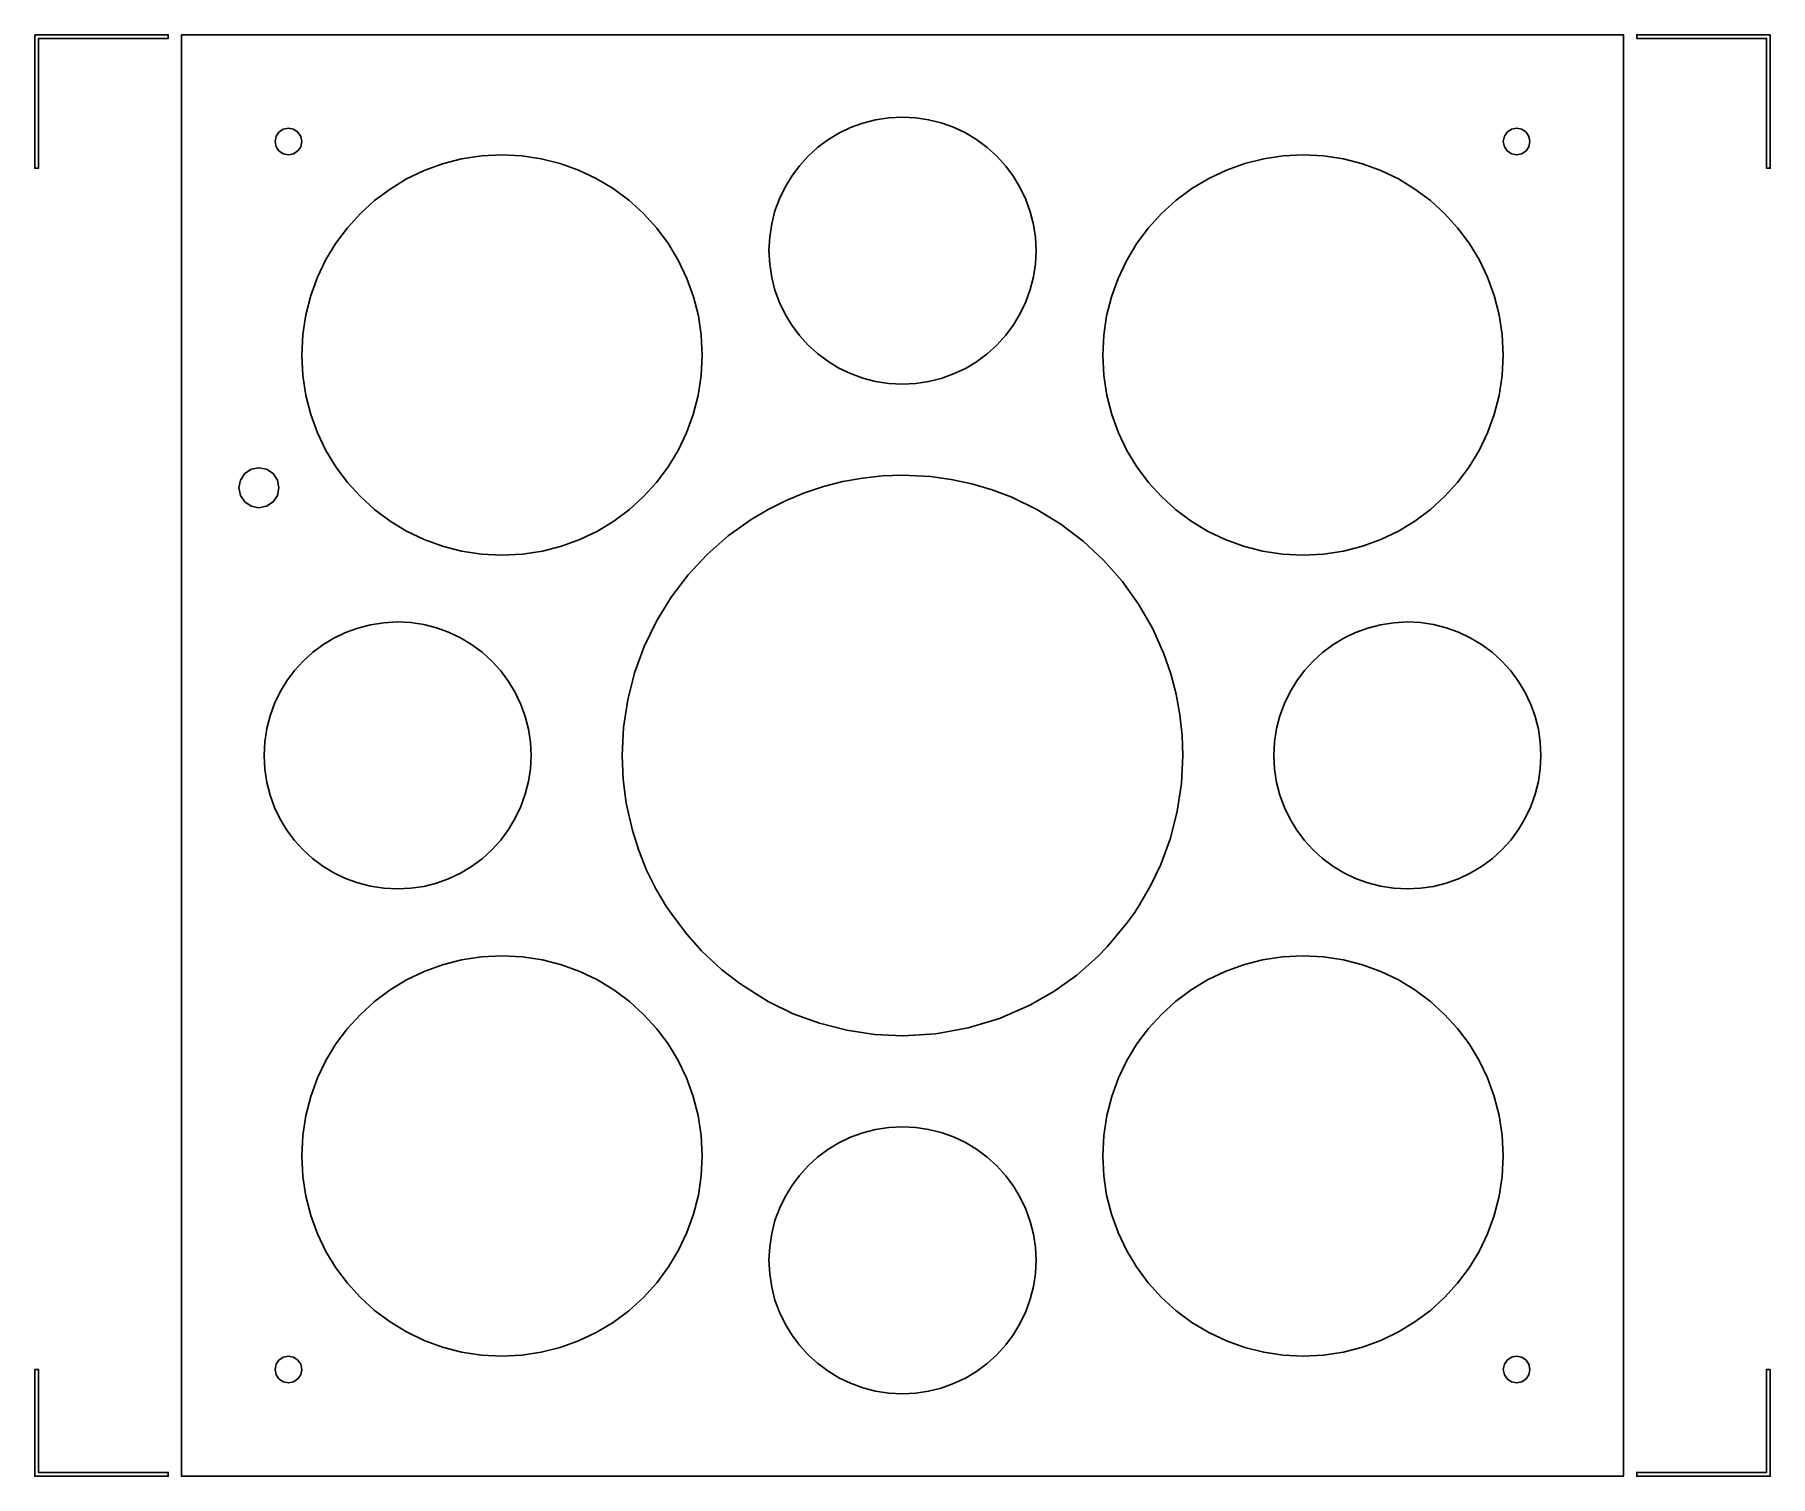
# Model space of a CAD drawing. Extents: x 0 to 13, y 0 to 10.8.
import ezdxf

# ---------------------------------------------------------------- set-up
doc = ezdxf.new("R2010")
doc.units = 0
doc.layers.add('Layer_1', color=7, linetype='CONTINUOUS')

msp = doc.modelspace()

# ---------------------------------------------------------------- linework, layer by layer
at = {"layer": 'Layer_1', "color": 7}
for points in [[(0, 10.800313), (0, 9.800301), (0.028335, 9.800301), (0.028335, 10.771927), (1.000015, 10.771927), (1.000015, 10.800313), (0, 10.800313)], [(13.000015, 10.800313), (13.000015, 9.800301), (12.97168, 9.800301), (12.97168, 10.771927), (12, 10.771927), (12, 10.800313), (13.000015, 10.800313)], [(0, 0.800277), (0, 0.000298), (1.000015, 0.000298), (1.000015, 0.02863), (0.028335, 0.02863), (0.028335, 0.800277), (0, 0.800277)], [(13.000015, 0.800277), (13.000015, 0.000298), (12, 0.000298), (12, 0.02863), (12.97168, 0.02863), (12.97168, 0.800277), (13.000015, 0.800277)]]:
    msp.add_lwpolyline(points, close=True, dxfattribs=at)
for points in [[(10.600137, 10.8003), (1.099996, 10.799962), (1.099996, 0), (11.900013, 0), (11.900013, 10.799962), (10.600137, 10.8003), (10.600137, 10.8003)], [(6.499977, 10.182553), (6.598817, 10.177661), (6.695983, 10.163163), (6.790819, 10.139331), (6.882669, 10.106436), (6.970878, 10.06475), (7.05479, 10.014544), (7.133749, 9.95609), (7.207099, 9.88966), (7.273529, 9.81631), (7.331983, 9.737351), (7.382189, 9.653439), (7.423875, 9.56523), (7.45677, 9.473379), (7.480602, 9.378543), (7.4951, 9.281378), (7.499992, 9.182538), (7.4951, 9.083698), (7.480602, 8.986532), (7.45677, 8.891696), (7.423875, 8.799846), (7.382189, 8.711637), (7.331983, 8.627725), (7.273529, 8.548766), (7.207099, 8.475415), (7.133749, 8.408985), (7.05479, 8.350532), (6.970878, 8.300326), (6.882669, 8.25864), (6.790819, 8.225745), (6.695983, 8.201913), (6.598817, 8.187415), (6.499977, 8.182523), (6.397735, 8.187689), (6.298446, 8.202846), (6.202614, 8.227491), (6.110741, 8.26112), (6.023329, 8.303232), (5.940882, 8.353323), (5.863901, 8.410892), (5.79289, 8.475435), (5.728351, 8.546449), (5.670787, 8.623433), (5.6207, 8.705883), (5.578593, 8.793297), (5.544969, 8.885172), (5.52033, 8.981006), (5.505178, 9.080295), (5.500018, 9.182538), (5.505178, 9.28478), (5.52033, 9.38407), (5.544969, 9.479903), (5.578593, 9.571778), (5.6207, 9.659192), (5.670787, 9.741642), (5.728351, 9.818626), (5.79289, 9.889641), (5.863901, 9.954184), (5.940882, 10.011752), (6.023329, 10.061844), (6.110741, 10.103955), (6.202614, 10.137585), (6.298446, 10.162229), (6.397735, 10.177386), (6.499977, 10.182553), (6.499977, 10.182553)], [(1.900141, 10.099983), (1.939059, 10.092122), (1.970841, 10.070692), (1.992271, 10.03891), (2.000131, 9.999992), (1.992271, 9.961073), (1.970841, 9.929291), (1.939059, 9.907861), (1.900141, 9.9), (1.861203, 9.907844), (1.829403, 9.92927), (1.807961, 9.961058), (1.800095, 9.999992), (1.807961, 10.038925), (1.829403, 10.070714), (1.861203, 10.092139), (1.900141, 10.099983), (1.900141, 10.099983)], [(11.100144, 10.099983), (11.139063, 10.092123), (11.170845, 10.070694), (11.192274, 10.038911), (11.200135, 9.999992), (11.192274, 9.961072), (11.170845, 9.92929), (11.139063, 9.907861), (11.100144, 9.9), (11.061207, 9.907845), (11.029407, 9.929271), (11.007964, 9.961059), (11.000099, 9.999992), (11.007964, 10.038924), (11.029407, 10.070713), (11.061207, 10.092138), (11.100144, 10.099983), (11.100144, 10.099983)], [(3.499988, 9.90033), (3.648247, 9.892992), (3.793996, 9.871245), (3.93625, 9.835497), (4.074025, 9.786154), (4.206338, 9.723624), (4.332206, 9.648316), (4.450645, 9.560635), (4.56067, 9.46099), (4.660315, 9.350965), (4.747996, 9.232526), (4.823304, 9.106659), (4.885834, 8.974345), (4.935176, 8.83657), (4.970925, 8.694316), (4.992672, 8.548568), (5.00001, 8.400308), (4.992262, 8.246943), (4.969529, 8.098008), (4.932563, 7.954258), (4.88212, 7.816446), (4.818954, 7.685327), (4.743817, 7.561653), (4.657465, 7.446181), (4.56065, 7.339662), (4.454128, 7.242852), (4.338652, 7.156504), (4.214976, 7.081372), (4.083854, 7.01821), (3.946041, 6.967772), (3.802289, 6.930812), (3.653353, 6.908084), (3.499988, 6.900342), (3.346627, 6.908089), (3.197695, 6.930822), (3.053948, 6.967785), (2.916139, 7.018226), (2.785022, 7.08139), (2.661351, 7.156523), (2.545879, 7.242871), (2.439361, 7.339682), (2.342551, 7.446199), (2.256202, 7.561671), (2.181069, 7.685342), (2.117905, 7.816459), (2.067464, 7.954268), (2.030501, 8.098015), (2.007768, 8.246947), (2.000021, 8.400308), (2.007763, 8.553674), (2.030491, 8.702609), (2.067451, 8.846361), (2.117889, 8.984175), (2.181051, 9.115297), (2.256183, 9.238973), (2.342531, 9.354449), (2.439341, 9.460971), (2.54586, 9.557785), (2.661333, 9.644138), (2.785006, 9.719274), (2.916125, 9.782441), (3.053937, 9.832884), (3.197688, 9.869849), (3.346623, 9.892583), (3.499988, 9.90033), (3.499988, 9.90033)], [(9.500021, 9.90033), (9.653387, 9.892583), (9.802322, 9.869849), (9.946072, 9.832884), (10.083884, 9.782441), (10.215003, 9.719274), (10.338676, 9.644138), (10.454149, 9.557785), (10.560668, 9.460971), (10.657478, 9.354449), (10.743826, 9.238973), (10.818958, 9.115297), (10.88212, 8.984175), (10.932558, 8.846361), (10.969518, 8.702609), (10.992246, 8.553674), (10.999988, 8.400308), (10.992241, 8.246947), (10.969508, 8.098016), (10.932545, 7.954268), (10.882104, 7.816459), (10.81894, 7.685342), (10.743807, 7.561671), (10.657458, 7.4462), (10.560648, 7.339682), (10.45413, 7.242872), (10.338659, 7.156523), (10.214987, 7.08139), (10.08387, 7.018226), (9.946061, 6.967785), (9.802314, 6.930822), (9.653383, 6.908089), (9.500021, 6.900342), (9.346656, 6.908084), (9.19772, 6.930812), (9.053969, 6.967772), (8.916155, 7.01821), (8.785033, 7.081372), (8.661357, 7.156504), (8.545881, 7.242852), (8.439359, 7.339662), (8.342545, 7.446181), (8.256192, 7.561653), (8.181056, 7.685327), (8.117889, 7.816446), (8.067446, 7.954258), (8.030481, 8.098008), (8.007747, 8.246943), (7.999999, 8.400308), (8.007337, 8.548568), (8.029084, 8.694316), (8.064833, 8.83657), (8.114176, 8.974345), (8.176705, 9.106659), (8.252014, 9.232526), (8.339694, 9.350965), (8.439339, 9.46099), (8.549365, 9.560635), (8.667803, 9.648316), (8.793671, 9.723624), (8.925984, 9.786154), (9.06376, 9.835497), (9.206013, 9.871245), (9.351762, 9.892992), (9.500021, 9.90033), (9.500021, 9.90033)], [(1.678828, 7.556455), (1.736253, 7.545045), (1.784936, 7.51252), (1.817459, 7.463837), (1.828869, 7.406412), (1.817442, 7.349005), (1.784915, 7.300341), (1.736239, 7.267832), (1.678828, 7.256428), (1.620449, 7.268218), (1.572777, 7.300361), (1.540633, 7.348034), (1.528842, 7.406412), (1.540246, 7.463824), (1.572756, 7.512501), (1.62142, 7.545029), (1.678828, 7.556455), (1.678828, 7.556455)], [(6.499977, 7.500174), (6.709604, 7.489701), (6.709661, 7.489701), (6.865739, 7.468099), (7.019545, 7.434909), (7.170433, 7.390296), (7.317761, 7.334425), (7.317818, 7.334425), (7.506816, 7.243116), (7.685754, 7.133396), (7.85286, 7.006372), (8.006451, 6.8633), (8.145154, 6.705392), (8.267095, 6.534849), (8.371424, 6.352998), (8.45729, 6.161163), (8.508842, 6.012261), (8.549035, 5.860128), (8.577724, 5.705412), (8.594763, 5.548763), (8.6, 5.400156), (8.589527, 5.190527), (8.558163, 4.982941), (8.506238, 4.779597), (8.434249, 4.582372), (8.360673, 4.429161), (8.274948, 4.282401), (8.233221, 4.214436), (8.178375, 4.142283), (8.032138, 3.967825), (7.963126, 3.893795), (7.805423, 3.755218), (7.634675, 3.633116), (7.45259, 3.52867), (7.227019, 3.430093), (6.992276, 3.358788), (6.750819, 3.315345), (6.505106, 3.300358), (6.500035, 3.300076), (6.499979, 3.300076), (6.290351, 3.310585), (6.082819, 3.341969), (6.082762, 3.341969), (5.879419, 3.393892), (5.879363, 3.393892), (5.682248, 3.465881), (5.682192, 3.465881), (5.493235, 3.557163), (5.493179, 3.557163), (5.425214, 3.59889), (5.28222, 3.690767), (5.147126, 3.793908), (4.993557, 3.937006), (4.883598, 4.061481), (4.78382, 4.194257), (4.732887, 4.265473), (4.652791, 4.401153), (4.583183, 4.542254), (4.524335, 4.688171), (4.476517, 4.838297), (4.430546, 5.043072), (4.407653, 5.220875), (4.400008, 5.399984), (4.410482, 5.60961), (4.441846, 5.817145), (4.49378, 6.020529), (4.565759, 6.217711), (4.657065, 6.406738), (4.766787, 6.585704), (4.893838, 6.752812), (5.036938, 6.906401), (5.194625, 7.044924), (5.365352, 7.167014), (5.494794, 7.243727), (5.628874, 7.310735), (5.76704, 7.367876), (5.908745, 7.41499), (6.05344, 7.451915), (6.200576, 7.47849), (6.349603, 7.494555), (6.499973, 7.499949), (6.499977, 7.500174)], [(2.717758, 6.400335), (2.816598, 6.395443), (2.913764, 6.380945), (3.0086, 6.357113), (3.10045, 6.324218), (3.188659, 6.282531), (3.272571, 6.232326), (3.35153, 6.173872), (3.424881, 6.107442), (3.49131, 6.034092), (3.549764, 5.955133), (3.59997, 5.871221), (3.641656, 5.783012), (3.674551, 5.691161), (3.698383, 5.596325), (3.712881, 5.499159), (3.717773, 5.40032), (3.712881, 5.30148), (3.698383, 5.204314), (3.674551, 5.109478), (3.641656, 5.017628), (3.59997, 4.929419), (3.549764, 4.845507), (3.49131, 4.766548), (3.424881, 4.693197), (3.35153, 4.626767), (3.272571, 4.568314), (3.188659, 4.518108), (3.10045, 4.476422), (3.0086, 4.443527), (2.913764, 4.419694), (2.816598, 4.405197), (2.717758, 4.400305), (2.615516, 4.405471), (2.516227, 4.420628), (2.420395, 4.445273), (2.328522, 4.478902), (2.24111, 4.521014), (2.158663, 4.571105), (2.081683, 4.628674), (2.010671, 4.693217), (1.946133, 4.764231), (1.888568, 4.841215), (1.838481, 4.923665), (1.796374, 5.011079), (1.76275, 5.102954), (1.738111, 5.198788), (1.72296, 5.298077), (1.717799, 5.40032), (1.72296, 5.502562), (1.738111, 5.601852), (1.76275, 5.697685), (1.796374, 5.78956), (1.838481, 5.876974), (1.888568, 5.959424), (1.946133, 6.036408), (2.010671, 6.107423), (2.081683, 6.171966), (2.158663, 6.229534), (2.24111, 6.279625), (2.328522, 6.321737), (2.420395, 6.355367), (2.516227, 6.380011), (2.615516, 6.395168), (2.717758, 6.400335), (2.717758, 6.400335)], [(10.282196, 6.400335), (10.381035, 6.395443), (10.478201, 6.380945), (10.573037, 6.357113), (10.664888, 6.324218), (10.753097, 6.282531), (10.837009, 6.232326), (10.915968, 6.173872), (10.989318, 6.107442), (11.055748, 6.034092), (11.114202, 5.955133), (11.164407, 5.871221), (11.206094, 5.783012), (11.238989, 5.691161), (11.262821, 5.596325), (11.277319, 5.499159), (11.28221, 5.40032), (11.277319, 5.30148), (11.262821, 5.204314), (11.238989, 5.109478), (11.206094, 5.017628), (11.164407, 4.929419), (11.114202, 4.845507), (11.055748, 4.766548), (10.989318, 4.693197), (10.915968, 4.626767), (10.837009, 4.568314), (10.753097, 4.518108), (10.664888, 4.476422), (10.573037, 4.443527), (10.478201, 4.419694), (10.381035, 4.405197), (10.282196, 4.400305), (10.179953, 4.405471), (10.080665, 4.420628), (9.984833, 4.445273), (9.892959, 4.478902), (9.805548, 4.521014), (9.723101, 4.571105), (9.64612, 4.628674), (9.575109, 4.693217), (9.51057, 4.764231), (9.453006, 4.841215), (9.402919, 4.923665), (9.360812, 5.011079), (9.327188, 5.102954), (9.302548, 5.198788), (9.287397, 5.298077), (9.282236, 5.40032), (9.287397, 5.502562), (9.302548, 5.601852), (9.327188, 5.697685), (9.360812, 5.78956), (9.402919, 5.876974), (9.453006, 5.959424), (9.51057, 6.036408), (9.575109, 6.107423), (9.64612, 6.171966), (9.723101, 6.229534), (9.805548, 6.279625), (9.892959, 6.321737), (9.984833, 6.355367), (10.080665, 6.380011), (10.179953, 6.395168), (10.282196, 6.400335), (10.282196, 6.400335)], [(3.499988, 3.900297), (3.653353, 3.892555), (3.802289, 3.869827), (3.946041, 3.832867), (4.083854, 3.78243), (4.214976, 3.719268), (4.338652, 3.644136), (4.454128, 3.557788), (4.56065, 3.460977), (4.657465, 3.354459), (4.743817, 3.238986), (4.818954, 3.115313), (4.88212, 2.984193), (4.932563, 2.846382), (4.969529, 2.702631), (4.992262, 2.553697), (5.00001, 2.400331), (4.992672, 2.252072), (4.970925, 2.106323), (4.935176, 1.96407), (4.885834, 1.826294), (4.823304, 1.693981), (4.747996, 1.568113), (4.660315, 1.449675), (4.56067, 1.339649), (4.450645, 1.240004), (4.332206, 1.152324), (4.206338, 1.077015), (4.074025, 1.014486), (3.93625, 0.965143), (3.793996, 0.929394), (3.648247, 0.907647), (3.499988, 0.900309), (3.346623, 0.908057), (3.197688, 0.93079), (3.053937, 0.967755), (2.916125, 1.018198), (2.785006, 1.081365), (2.661333, 1.156502), (2.54586, 1.242854), (2.439341, 1.339668), (2.342531, 1.446191), (2.256183, 1.561667), (2.181051, 1.685343), (2.117889, 1.816465), (2.067451, 1.954278), (2.030491, 2.09803), (2.007763, 2.246966), (2.000021, 2.400331), (2.007768, 2.553693), (2.030501, 2.702624), (2.067464, 2.846371), (2.117905, 2.98418), (2.181069, 3.115297), (2.256202, 3.238968), (2.342551, 3.35444), (2.439361, 3.460958), (2.545879, 3.557768), (2.661351, 3.644117), (2.785022, 3.71925), (2.916139, 3.782414), (3.053948, 3.832854), (3.197695, 3.869818), (3.346627, 3.89255), (3.499988, 3.900297), (3.499988, 3.900297)], [(9.500021, 3.900297), (9.653383, 3.89255), (9.802314, 3.869818), (9.946061, 3.832854), (10.08387, 3.782414), (10.214987, 3.71925), (10.338659, 3.644117), (10.45413, 3.557768), (10.560648, 3.460958), (10.657458, 3.35444), (10.743807, 3.238968), (10.81894, 3.115297), (10.882104, 2.98418), (10.932545, 2.846371), (10.969508, 2.702624), (10.992241, 2.553693), (10.999988, 2.400331), (10.992246, 2.246966), (10.969518, 2.09803), (10.932558, 1.954278), (10.88212, 1.816465), (10.818958, 1.685343), (10.743826, 1.561667), (10.657478, 1.446191), (10.560668, 1.339669), (10.454149, 1.242854), (10.338676, 1.156502), (10.215003, 1.081365), (10.083884, 1.018198), (9.946072, 0.967755), (9.802322, 0.93079), (9.653387, 0.908057), (9.500021, 0.900309), (9.351762, 0.907647), (9.206013, 0.929394), (9.06376, 0.965143), (8.925984, 1.014486), (8.793671, 1.077015), (8.667803, 1.152324), (8.549365, 1.240004), (8.439339, 1.339649), (8.339694, 1.449675), (8.252014, 1.568113), (8.176705, 1.693981), (8.114176, 1.826294), (8.064833, 1.96407), (8.029084, 2.106323), (8.007337, 2.252072), (7.999999, 2.400331), (8.007747, 2.553697), (8.030481, 2.702631), (8.067446, 2.846382), (8.117889, 2.984193), (8.181056, 3.115313), (8.256192, 3.238986), (8.342545, 3.354459), (8.439359, 3.460977), (8.545881, 3.557788), (8.661357, 3.644136), (8.785033, 3.719268), (8.916155, 3.78243), (9.053969, 3.832867), (9.19772, 3.869827), (9.346656, 3.892555), (9.500021, 3.900297), (9.500021, 3.900297)], [(6.499977, 2.618117), (6.598817, 2.613225), (6.695983, 2.598727), (6.790819, 2.574895), (6.882669, 2.542), (6.970878, 2.500313), (7.05479, 2.450108), (7.133749, 2.391654), (7.207099, 2.325224), (7.273529, 2.251874), (7.331983, 2.172914), (7.382189, 2.089003), (7.423875, 2.000793), (7.45677, 1.908943), (7.480602, 1.814107), (7.4951, 1.716941), (7.499992, 1.618102), (7.4951, 1.519262), (7.480602, 1.422096), (7.45677, 1.32726), (7.423875, 1.23541), (7.382189, 1.147201), (7.331983, 1.063289), (7.273529, 0.98433), (7.207099, 0.910979), (7.133749, 0.844549), (7.05479, 0.786096), (6.970878, 0.73589), (6.882669, 0.694204), (6.790819, 0.661309), (6.695983, 0.637476), (6.598817, 0.622979), (6.499977, 0.618087), (6.397735, 0.623253), (6.298446, 0.63841), (6.202614, 0.663055), (6.110741, 0.696684), (6.023329, 0.738796), (5.940882, 0.788887), (5.863901, 0.846456), (5.79289, 0.910999), (5.728351, 0.982013), (5.670787, 1.058997), (5.6207, 1.141447), (5.578593, 1.228861), (5.544969, 1.320736), (5.52033, 1.41657), (5.505178, 1.515859), (5.500018, 1.618102), (5.505178, 1.720344), (5.52033, 1.819634), (5.544969, 1.915467), (5.578593, 2.007342), (5.6207, 2.094756), (5.670787, 2.177206), (5.728351, 2.25419), (5.79289, 2.325205), (5.863901, 2.389747), (5.940882, 2.447316), (6.023329, 2.497407), (6.110741, 2.539519), (6.202614, 2.573149), (6.298446, 2.597793), (6.397735, 2.61295), (6.499977, 2.618117), (6.499977, 2.618117)], [(1.900141, 0.899979), (1.939059, 0.892119), (1.970841, 0.87069), (1.992271, 0.838908), (2.000131, 0.799987), (1.992271, 0.761069), (1.970841, 0.729287), (1.939059, 0.707857), (1.900141, 0.699996), (1.861204, 0.707841), (1.829404, 0.729266), (1.807961, 0.761055), (1.800095, 0.799987), (1.807961, 0.838924), (1.829403, 0.870712), (1.861203, 0.892135), (1.900141, 0.899979), (1.900141, 0.899979)], [(11.100144, 0.899979), (11.139063, 0.892119), (11.170845, 0.870691), (11.192274, 0.83891), (11.200135, 0.799987), (11.192274, 0.761069), (11.170845, 0.729287), (11.139063, 0.707857), (11.100144, 0.699996), (11.061208, 0.707841), (11.029408, 0.729266), (11.007965, 0.761055), (11.000099, 0.799987), (11.007964, 0.838922), (11.029407, 0.870711), (11.061207, 0.892135), (11.100144, 0.899979), (11.100144, 0.899979)]]:
    msp.add_lwpolyline(points, dxfattribs=at)

doc.saveas('drawing.dxf')
